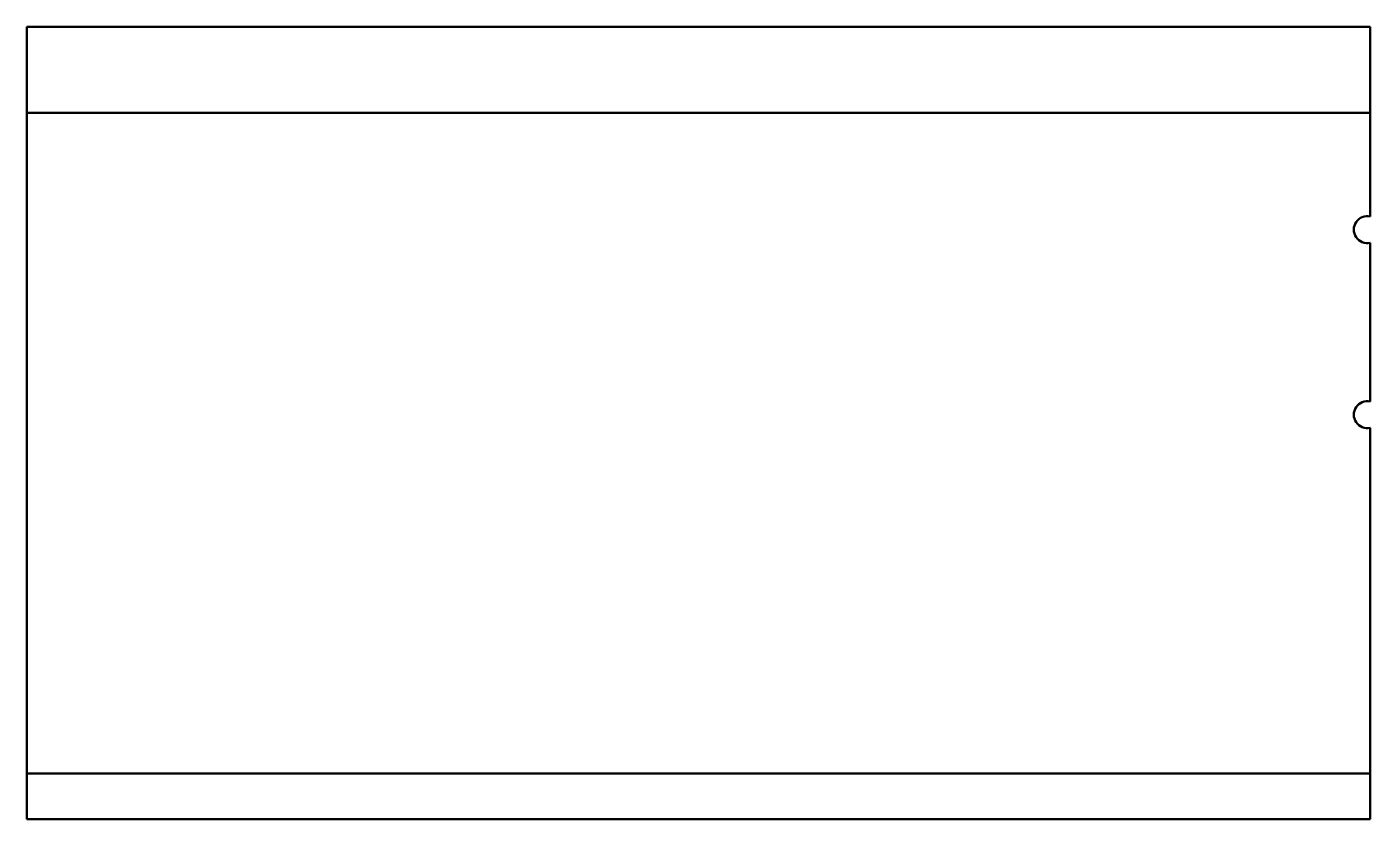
# Model space of a CAD drawing. Header units: millimetres. Extents: x 0 to 600, y 0 to 354.
import ezdxf

# ---------------------------------------------------------------- set-up
doc = ezdxf.new("R2010")
doc.units = ezdxf.units.MM
doc.linetypes.add('Continuo', pattern=[0])
doc.layers.add('IV_BEND_DOWN', color=7, linetype='Continuo', lineweight=50)
doc.layers.add('IV_INTERIOR_PROFILES', color=7, linetype='Continuo', lineweight=50)

msp = doc.modelspace()

# ---------------------------------------------------------------- linework, layer by layer
at = {"layer": 'IV_BEND_DOWN'}
for p, q in [((0, 315.18), (600, 315.18)), ((0, 20.39), (600, 20.39))]:
    msp.add_line(p, q, dxfattribs=at)
at = {"layer": 'IV_INTERIOR_PROFILES'}
for p, q in [((0, 0), (0, 353.57)), ((0, 353.57), (600, 353.57)), ((600, 353.57), (600, 268.94)), ((600, 257.23), (600, 186.34)), ((600, 174.63), (600, 0)), ((600, 0), (0, 0))]:
    msp.add_line(p, q, dxfattribs=at)
for centre in [(598.7, 263.09), (598.7, 180.49)]:
    msp.add_arc(centre, 6, 77.48667, 282.51333, dxfattribs=at)

doc.saveas('drawing.dxf')
